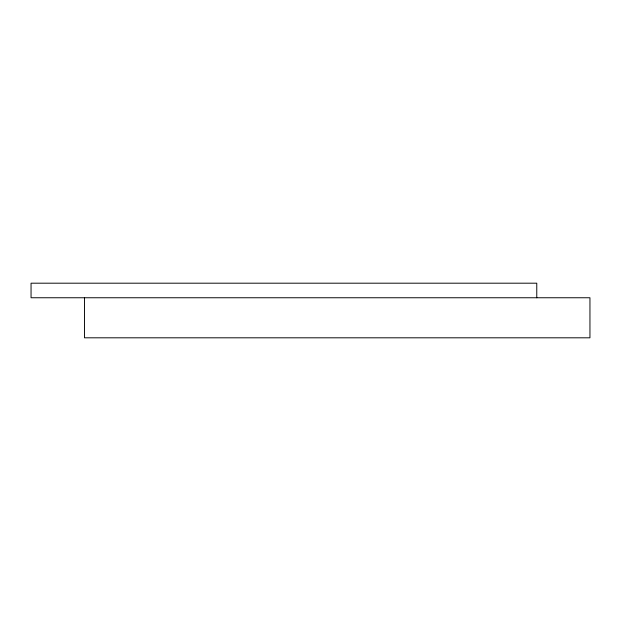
<?xml version="1.0" encoding="UTF-8"?>
<svg xmlns="http://www.w3.org/2000/svg" width="621" height="621" viewBox="0 0 621 621"><rect width="100%" height="100%" fill="white"/><g stroke="black" fill="none" stroke-linecap="round" stroke-linejoin="round"><path stroke-width="0.93" d="M536.769 297.754L536.769 283.192L31.05 283.192L31.05 297.754L589.95 297.754L589.95 337.808L84.472 337.808L84.472 297.754"/></g></svg>
